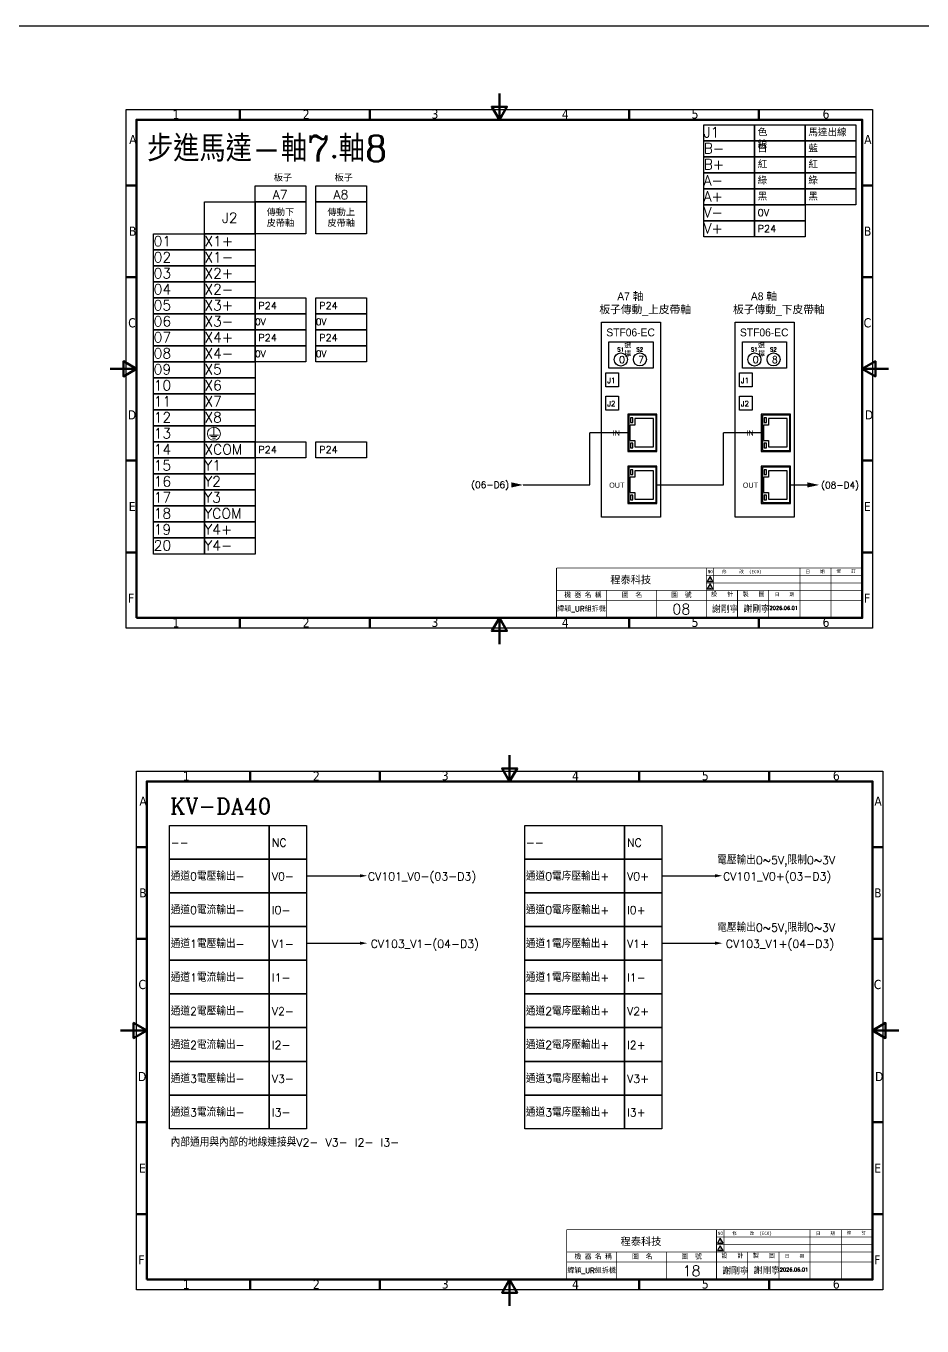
# Model space of a CAD drawing. Header units: millimetres. Extents: x -782 to 3702, y -797 to 1013.
# Drawn here: x 2384.9 to 2726.9, y 285.3 to 781.2 of the extents above; entities that cross this region are included whole.
import ezdxf

# ---------------------------------------------------------------- set-up
doc = ezdxf.new("R2010")
doc.units = ezdxf.units.MM
for name, color, linetype in [('5', 7, 'Continuous'), ('key_geometry', 2, 'Continuous'), ('MAIN', 7, 'Continuous'), ('TEXT', 7, 'Continuous')]:
    doc.layers.add(name, color=color, linetype=linetype)
doc.layers.add('圖框 (ISO)', color=7, linetype='Continuous', lineweight=70)
doc.styles.add('CHINESE', font='complex.shx', dxfattribs={"bigfont": 'chineset.shx'})
doc.styles.add('RUBONM', font='COMPLEX.shx', dxfattribs={"bigfont": 'chineset.shx'})
doc.styles.get("Standard").update_dxf_attribs({"font": 'txt.shx', "height": 2, "bigfont": 'chineset.shx'})
doc.styles.add('STYLE1', font='', dxfattribs={"height": 30})
doc.styles.add('註記文字 (ISO)', font='tahoma.ttf')
doc.styles.get('STYLE1').set_extended_font_data('MingLiU')

# ---------------------------------------------------------------- blocks, each defined once
blk = doc.blocks.new('A$C0CEA0B25')
for p, q in [((6.1, 203.9), (290.9, 203.9)), ((6.1, 6.1), (6.1, 203.9)), ((290.9, 203.9), (290.9, 6.1)), ((290.9, 6.1), (6.1, 6.1))]:
    blk.add_line(p, q)
at = {"const_width": 0.286}
for points in [[(170.31, 29.05), (287, 29.05)], [(170.31, 29.05), (170.31, 10)], [(227.47, 29.05), (227.47, 10)], [(227.47, 26.19), (287, 26.19)], [(230.32, 29.05), (230.32, 20.48)], [(263.19, 29.05), (263.19, 10)], [(275.09, 29.05), (275.09, 10)], [(170.31, 20.48), (287, 20.48)], [(189.36, 20.48), (189.36, 10)], [(208.41, 20.48), (208.41, 10)], [(227.47, 23.34), (287, 23.34)], [(239.37, 20.48), (239.37, 10)], [(251.28, 20.48), (251.28, 10)], [(170.31, 16.67), (287, 16.67)], [(170.31, 10), (287, 10)]]:
    blk.add_lwpolyline(points, dxfattribs=at)
at = {"layer": '5'}
for points in [[(229.98, 23.91), (228.9, 25.79), (227.81, 23.91)], [(229.98, 21.05), (228.9, 22.93), (227.81, 21.05)]]:
    blk.add_lwpolyline(points, close=True, dxfattribs=at)
at = {"layer": '圖框 (ISO)'}
for p, q in [((49.5, 200), (49.5, 203.9)), ((99, 200), (99, 203.9)), ((198, 200), (198, 203.9)), ((247.5, 200), (247.5, 203.9)), ((10, 175), (6.1, 175)), ((287, 175), (290.9, 175)), ((10, 140), (6.1, 140)), ((287, 140), (290.9, 140)), ((10, 70), (6.1, 70)), ((287, 70), (290.9, 70)), ((10, 35), (6.1, 35)), ((287, 35), (290.9, 35)), ((49.5, 10), (49.5, 6.1)), ((49.5, 6.1), (49.5, 10)), ((99, 10), (99, 6.1)), ((198, 10), (198, 6.1)), ((247.5, 10), (247.5, 6.1))]:
    blk.add_line(p, q, dxfattribs=at)
at = {"layer": '圖框 (ISO)', "flags": 128}
for points in [[(148.5, 210), (148.5, 200), (145.61, 205), (151.39, 205), (148.5, 200)], [(10, 10), (10, 200), (287, 200), (287, 10), (10, 10)], [(0, 105), (10, 105), (5, 107.89), (5, 102.11), (10, 105)], [(297, 105), (287, 105), (292, 107.89), (292, 102.11), (287, 105)], [(148.5, 0), (148.5, 10), (145.61, 5), (151.39, 5), (148.5, 10)]]:
    blk.add_lwpolyline(points, dxfattribs=at)
at = {"layer": '5'}
for s, height, style, p in [('NO', 1.238, 'STYLE1', (227.98, 27.05)), ('1', 1.14, 'STYLE1', (228.5, 24.17)), ('修     改  (ECO)', 1.2383, 'STYLE1', (233.51, 27.05)), ('日    期', 1.238, 'STYLE1', (265.33, 27.05)), ('修    訂', 1.238, 'STYLE1', (277.17, 27.21)), ('2', 1.14, 'STYLE1', (228.5, 21.31)), ('設   計', 1.705, 'RUBONM', (229.32, 18.12)), ('製   圖', 1.705, 'RUBONM', (241.32, 18.12)), ('機 器 名 稱', 1.905, 'RUBONM', (173.3, 17.71)), ('圖  名', 1.905, 'RUBONM', (195.24, 17.71)), ('圖  號', 1.905, 'RUBONM', (214.09, 17.71)), ('日    期', 1.238, 'STYLE1', (253.59, 18.36))]:
    blk.add_text(s, height=height, dxfattribs=dict(at, style=style)).set_placement(p)
at = {"layer": 'TEXT', "style": 'STYLE1'}
blk.add_text('程泰科技', height=2.858, dxfattribs=at).set_placement((190.84, 23.14))
at = {"layer": '圖框 (ISO)', "char_height": 3.5, "attachment_point": 7, "style": '註記文字 (ISO)'}
for s, insert in [('1', (23.78, 200.33)), ('2', (73.44, 200.33)), ('3', (122.6, 200.4)), ('4', (172.33, 200.33)), ('5', (221.88, 200.4)), ('6', (271.85, 200.4)), ('A', (7.21, 190.75)), ('A', (287.71, 190.75)), ('B', (7.11, 155.75)), ('B', (287.62, 155.75)), ('C', (6.83, 120.75)), ('C', (287.5, 120.75)), ('D', (6.67, 85.69)), ('D', (287.97, 85.69)), ('E', (7.04, 50.75)), ('E', (287.62, 50.75)), ('F', (6.77, 15.75)), ('F', (287.64, 15.75)), ('1', (23.78, 6.43)), ('2', (73.44, 6.43)), ('3', (122.6, 6.5)), ('4', (172.33, 6.43)), ('5', (221.88, 6.5)), ('6', (271.85, 6.5))]:
    blk.add_mtext(s, dxfattribs=dict(at, insert=insert))
blk = doc.blocks.new('圖框1')
blk.add_blockref('A$C0CEA0B25', (0, 0))
at = {"color": 7, "ltscale": 2, "insert": (179.84, 13.33), "char_height": 2, "attachment_point": 5}
blk.add_mtext_dynamic_manual_height_columns('緯穎_UR組拆機', width=19.0512, gutter_width=10, heights=[0], dxfattribs=at)
at = {"ltscale": 2, "attachment_point": 1}
for s, insert, char_height in [('謝剛寧', (229.64, 14.49), 2.5), ('謝剛寧', (241.61, 14.58), 2.5), ('2026.06.01', (251.63, 14.49), 1.4)]:
    blk.add_mtext(s, dxfattribs=dict(at, insert=insert, char_height=char_height))
blk = doc.blocks.new('A$C2AEF5928')
at = {"color": 0, "linetype": 'ByBlock', "lineweight": 13}
for points in [[(0, 5), (0, 2)], [(-1.75, 2), (1.75, 2)], [(-1.17, 1.42), (1.17, 1.42)], [(-0.58, 0.83), (0.58, 0.83)]]:
    blk.add_lwpolyline(points, dxfattribs=at)
blk.add_circle((0, 2.5), 2.5, dxfattribs=at)
blk = doc.blocks.new('箭號')
at = {"layer": 'MAIN'}
blk.add_lwpolyline([(0, 0, 2, 0, 0), (0, -4.55, 0, 0, 0)], format="xyseb", dxfattribs=at)

msp = doc.modelspace()

# ---------------------------------------------------------------- linework, layer by layer
at = {"color": 7, "ltscale": 2}
for p, q in [((2600.05, 606.16), (2600.05, 626.04)), ((2614.53, 626.04), (2600.05, 626.04)), ((2651.04, 606.16), (2651.04, 626.04)), ((2665.53, 626.04), (2651.04, 626.04)), ((2574.6, 606.16), (2600.05, 606.16)), ((2625.6, 606.16), (2651.04, 606.16)), ((2676.6, 606.16), (2683.04, 606.16)), ((2491.98, 457.07), (2512.3, 457.07)), ((2627.53, 457.07), (2647.84, 457.07)), ((2491.98, 431.35), (2512.3, 431.35)), ((2627.53, 431.35), (2647.84, 431.35))]:
    msp.add_line(p, q, dxfattribs=at)
at = {"ltscale": 2}
msp.add_lwpolyline([(32.39, 781.23), (3435.22, 781.23), (3435.22, 9.94), (32.39, 9.94)], close=True, dxfattribs=at)
for points in [[(2643.53, 743.51), (2662.88, 743.51), (2662.88, 737.41), (2643.53, 737.41)], [(2662.88, 743.51), (2682.23, 743.51), (2682.23, 737.41), (2662.88, 737.41)], [(2682.23, 743.51), (2701.59, 743.51), (2701.59, 737.41), (2682.23, 737.41)], [(2643.53, 737.41), (2662.88, 737.41), (2662.88, 731.3), (2643.53, 731.3)], [(2662.88, 737.41), (2682.23, 737.41), (2682.23, 731.3), (2662.88, 731.3)], [(2682.23, 737.41), (2701.59, 737.41), (2701.59, 731.3), (2682.23, 731.3)], [(2643.53, 731.3), (2662.88, 731.3), (2662.88, 725.19), (2643.53, 725.19)], [(2662.88, 731.3), (2682.23, 731.3), (2682.23, 725.19), (2662.88, 725.19)], [(2682.23, 731.3), (2701.59, 731.3), (2701.59, 725.19), (2682.23, 725.19)], [(2643.53, 725.19), (2662.88, 725.19), (2662.88, 719.08), (2643.53, 719.08)], [(2662.88, 725.19), (2682.23, 725.19), (2682.23, 719.08), (2662.88, 719.08)], [(2682.23, 725.19), (2701.59, 725.19), (2701.59, 719.08), (2682.23, 719.08)], [(2472.31, 720.29), (2491.67, 720.29), (2491.67, 714.18), (2472.31, 714.18)], [(2495.51, 720.29), (2514.86, 720.29), (2514.86, 714.18), (2495.51, 714.18)], [(2643.53, 719.08), (2662.88, 719.08), (2662.88, 712.98), (2643.53, 712.98)], [(2662.88, 719.09), (2682.23, 719.09), (2682.23, 712.98), (2662.88, 712.98)], [(2682.23, 719.09), (2701.59, 719.09), (2701.59, 712.98), (2682.23, 712.98)], [(2452.96, 714.18), (2472.31, 714.18), (2472.31, 701.96), (2452.96, 701.96)], [(2472.31, 714.18), (2491.67, 714.18), (2491.67, 701.96), (2472.31, 701.96)], [(2495.51, 714.18), (2514.86, 714.18), (2514.86, 701.96), (2495.51, 701.96)], [(2643.53, 712.98), (2662.88, 712.98), (2662.88, 706.87), (2643.53, 706.87)], [(2662.88, 712.98), (2682.23, 712.98), (2682.23, 706.87), (2662.88, 706.87)], [(2643.53, 706.87), (2662.88, 706.87), (2662.88, 700.76), (2643.53, 700.76)], [(2662.88, 706.87), (2682.23, 706.87), (2682.23, 700.76), (2662.88, 700.76)], [(2433.61, 701.96), (2452.96, 701.96), (2452.96, 695.85), (2433.61, 695.85)], [(2452.96, 701.96), (2472.31, 701.96), (2472.31, 695.85), (2452.96, 695.85)], [(2433.61, 695.86), (2452.96, 695.86), (2452.96, 689.75), (2433.61, 689.75)], [(2452.96, 695.86), (2472.31, 695.86), (2472.31, 689.75), (2452.96, 689.75)], [(2433.61, 689.75), (2452.96, 689.75), (2452.96, 683.64), (2433.61, 683.64)], [(2452.96, 689.75), (2472.31, 689.75), (2472.31, 683.64), (2452.96, 683.64)], [(2433.61, 683.64), (2452.96, 683.64), (2452.96, 677.53), (2433.61, 677.53)], [(2452.96, 683.64), (2472.31, 683.64), (2472.31, 677.53), (2452.96, 677.53)], [(2433.61, 677.53), (2452.96, 677.53), (2452.96, 671.43), (2433.61, 671.43)], [(2452.96, 677.53), (2472.31, 677.53), (2472.31, 671.43), (2452.96, 671.43)], [(2472.31, 677.53), (2491.67, 677.53), (2491.67, 671.43), (2472.31, 671.43)], [(2495.51, 677.53), (2514.86, 677.53), (2514.86, 671.43), (2495.51, 671.43)], [(2433.61, 671.43), (2452.96, 671.43), (2452.96, 665.32), (2433.61, 665.32)], [(2452.96, 671.43), (2472.31, 671.43), (2472.31, 665.32), (2452.96, 665.32)], [(2472.31, 671.43), (2491.67, 671.43), (2491.67, 665.32), (2472.31, 665.32)], [(2495.51, 671.43), (2514.86, 671.43), (2514.86, 665.32), (2495.51, 665.32)], [(2433.61, 665.32), (2452.96, 665.32), (2452.96, 659.21), (2433.61, 659.21)], [(2452.96, 665.32), (2472.31, 665.32), (2472.31, 659.21), (2452.96, 659.21)], [(2472.31, 665.32), (2491.67, 665.32), (2491.67, 659.21), (2472.31, 659.21)], [(2495.51, 665.32), (2514.86, 665.32), (2514.86, 659.21), (2495.51, 659.21)], [(2607.32, 660.81), (2624.2, 660.81), (2624.2, 650.75), (2607.32, 650.75)], [(2658.32, 660.81), (2675.19, 660.81), (2675.19, 650.75), (2658.32, 650.75)], [(2433.61, 659.21), (2452.96, 659.21), (2452.96, 653.1), (2433.61, 653.1)], [(2452.96, 659.21), (2472.31, 659.21), (2472.31, 653.1), (2452.96, 653.1)], [(2472.31, 659.21), (2491.67, 659.21), (2491.67, 653.1), (2472.31, 653.1)], [(2495.51, 659.21), (2514.86, 659.21), (2514.86, 653.1), (2495.51, 653.1)], [(2433.61, 653.1), (2452.96, 653.1), (2452.96, 646.99), (2433.61, 646.99)], [(2452.96, 653.1), (2472.31, 653.1), (2472.31, 646.99), (2452.96, 646.99)], [(2433.61, 647), (2452.96, 647), (2452.96, 640.89), (2433.61, 640.89)], [(2452.96, 647), (2472.31, 647), (2472.31, 640.89), (2452.96, 640.89)], [(2433.61, 640.89), (2452.96, 640.89), (2452.96, 634.78), (2433.61, 634.78)], [(2452.96, 640.89), (2472.31, 640.89), (2472.31, 634.78), (2452.96, 634.78)], [(2433.61, 634.78), (2452.96, 634.78), (2452.96, 628.67), (2433.61, 628.67)], [(2452.96, 634.78), (2472.31, 634.78), (2472.31, 628.67), (2452.96, 628.67)], [(2433.61, 628.67), (2452.96, 628.67), (2452.96, 622.56), (2433.61, 622.56)], [(2452.96, 628.67), (2472.31, 628.67), (2472.31, 622.56), (2452.96, 622.56)], [(2433.61, 622.57), (2452.96, 622.57), (2452.96, 616.46), (2433.61, 616.46)], [(2452.96, 622.57), (2472.31, 622.57), (2472.31, 616.46), (2452.96, 616.46)], [(2472.31, 622.56), (2491.67, 622.56), (2491.67, 616.45), (2472.31, 616.45)], [(2495.51, 622.56), (2514.86, 622.56), (2514.86, 616.45), (2495.51, 616.45)], [(2433.61, 616.46), (2452.96, 616.46), (2452.96, 610.35), (2433.61, 610.35)], [(2452.96, 616.46), (2472.31, 616.46), (2472.31, 610.35), (2452.96, 610.35)], [(2433.61, 610.35), (2452.96, 610.35), (2452.96, 604.24), (2433.61, 604.24)], [(2452.96, 610.35), (2472.31, 610.35), (2472.31, 604.24), (2452.96, 604.24)], [(2433.61, 604.24), (2452.96, 604.24), (2452.96, 598.13), (2433.61, 598.13)], [(2452.96, 604.24), (2472.31, 604.24), (2472.31, 598.13), (2452.96, 598.13)], [(2433.61, 598.14), (2452.96, 598.14), (2452.96, 592.03), (2433.61, 592.03)], [(2452.96, 598.14), (2472.31, 598.14), (2472.31, 592.03), (2452.96, 592.03)], [(2433.61, 592.03), (2452.96, 592.03), (2452.96, 585.92), (2433.61, 585.92)], [(2452.96, 592.03), (2472.31, 592.03), (2472.31, 585.92), (2452.96, 585.92)], [(2433.61, 585.92), (2452.96, 585.92), (2452.96, 579.81), (2433.61, 579.81)], [(2452.96, 585.92), (2472.31, 585.92), (2472.31, 579.81), (2452.96, 579.81)], [(2477.71, 476.29), (2491.98, 476.29), (2491.98, 463.43), (2477.71, 463.43)], [(2613.26, 476.29), (2627.53, 476.29), (2627.53, 463.43), (2613.26, 463.43)], [(2477.71, 463.43), (2491.98, 463.43), (2491.98, 450.57), (2477.71, 450.57)], [(2613.26, 463.43), (2627.53, 463.43), (2627.53, 450.57), (2613.26, 450.57)], [(2477.71, 450.57), (2491.98, 450.57), (2491.98, 437.71), (2477.71, 437.71)], [(2613.26, 450.57), (2627.53, 450.57), (2627.53, 437.71), (2613.26, 437.71)], [(2477.71, 437.71), (2491.98, 437.71), (2491.98, 424.85), (2477.71, 424.85)], [(2613.26, 437.71), (2627.53, 437.71), (2627.53, 424.85), (2613.26, 424.85)], [(2477.71, 424.85), (2491.98, 424.85), (2491.98, 411.99), (2477.71, 411.99)], [(2613.26, 424.85), (2627.53, 424.85), (2627.53, 411.99), (2613.26, 411.99)], [(2477.71, 411.99), (2491.98, 411.99), (2491.98, 399.13), (2477.71, 399.13)], [(2613.26, 411.99), (2627.53, 411.99), (2627.53, 399.13), (2613.26, 399.13)], [(2477.71, 399.13), (2491.98, 399.13), (2491.98, 386.27), (2477.71, 386.27)], [(2613.26, 399.13), (2627.53, 399.13), (2627.53, 386.27), (2613.26, 386.27)], [(2477.71, 386.27), (2491.98, 386.27), (2491.98, 373.41), (2477.71, 373.41)], [(2613.26, 386.27), (2627.53, 386.27), (2627.53, 373.41), (2613.26, 373.41)], [(2477.71, 373.41), (2491.98, 373.41), (2491.98, 360.55), (2477.71, 360.55)], [(2613.26, 373.41), (2627.53, 373.41), (2627.53, 360.55), (2613.26, 360.55)]]:
    msp.add_lwpolyline(points, close=True)
at = {"color": 7, "ltscale": 2}
for points in [[(2604.52, 668.28), (2627.04, 668.28), (2627.04, 593.81), (2604.52, 593.81)], [(2655.52, 668.28), (2678.04, 668.28), (2678.04, 593.81), (2655.52, 593.81)], [(2606.18, 648.86), (2611.06, 648.86), (2611.06, 643.57), (2606.18, 643.57)], [(2657.18, 648.86), (2662.05, 648.86), (2662.05, 643.57), (2657.18, 643.57)], [(2606.18, 640.03), (2611.06, 640.03), (2611.06, 634.74), (2606.18, 634.74)], [(2657.18, 640.03), (2662.05, 640.03), (2662.05, 634.74), (2657.18, 634.74)], [(2477.71, 463.43), (2439.7, 463.43), (2439.7, 476.29), (2477.71, 476.29)], [(2613.26, 463.43), (2575.24, 463.43), (2575.24, 476.29), (2613.26, 476.29)], [(2477.71, 450.57), (2439.7, 450.57), (2439.7, 463.43), (2477.71, 463.43)], [(2613.26, 450.57), (2575.24, 450.57), (2575.24, 463.43), (2613.26, 463.43)], [(2477.71, 437.71), (2439.7, 437.71), (2439.7, 450.57), (2477.71, 450.57)], [(2613.26, 437.71), (2575.24, 437.71), (2575.24, 450.57), (2613.26, 450.57)], [(2477.71, 424.85), (2439.7, 424.85), (2439.7, 437.71), (2477.71, 437.71)], [(2613.26, 424.85), (2575.24, 424.85), (2575.24, 437.71), (2613.26, 437.71)], [(2477.71, 411.99), (2439.7, 411.99), (2439.7, 424.85), (2477.71, 424.85)], [(2613.26, 411.99), (2575.24, 411.99), (2575.24, 424.85), (2613.26, 424.85)], [(2477.71, 399.13), (2439.7, 399.13), (2439.7, 411.99), (2477.71, 411.99)], [(2613.26, 399.13), (2575.24, 399.13), (2575.24, 411.99), (2613.26, 411.99)], [(2477.71, 386.27), (2439.7, 386.27), (2439.7, 399.13), (2477.71, 399.13)], [(2613.26, 386.27), (2575.24, 386.27), (2575.24, 399.13), (2613.26, 399.13)], [(2477.71, 373.41), (2439.7, 373.41), (2439.7, 386.27), (2477.71, 386.27)], [(2613.26, 373.41), (2575.24, 373.41), (2575.24, 386.27), (2613.26, 386.27)], [(2477.71, 360.55), (2439.7, 360.55), (2439.7, 373.41), (2477.71, 373.41)], [(2613.26, 360.55), (2575.24, 360.55), (2575.24, 373.41), (2613.26, 373.41)]]:
    msp.add_lwpolyline(points, close=True, dxfattribs=at)
for centre in [(2611.89, 654), (2619.2, 654.03), (2662.89, 654), (2670.2, 654.03)]:
    msp.add_circle(centre, 2.5)
at = {"layer": 'key_geometry', "color": 0, "linetype": 'Continuous'}
for p, q in [((2625.6, 633.15), (2614.53, 633.15)), ((2614.53, 633.15), (2614.53, 618.93)), ((2625.33, 632.79), (2614.98, 632.79)), ((2614.98, 632.79), (2614.98, 619.29)), ((2616.55, 631.78), (2615.65, 631.78)), ((2615.65, 631.78), (2615.65, 629.98)), ((2615.65, 629.98), (2616.55, 629.98)), ((2616.55, 629.98), (2616.55, 631.78)), ((2624.43, 631.44), (2617.23, 631.44)), ((2617.23, 631.44), (2617.23, 628.96)), ((2624.43, 620.64), (2624.43, 631.44)), ((2625.33, 632.79), (2625.33, 619.29)), ((2625.6, 618.93), (2625.6, 633.15)), ((2676.6, 633.15), (2665.53, 633.15)), ((2665.53, 633.15), (2665.53, 618.93)), ((2676.33, 632.79), (2665.98, 632.79)), ((2665.98, 632.79), (2665.98, 619.29)), ((2667.55, 631.78), (2666.65, 631.78)), ((2666.65, 631.78), (2666.65, 629.98)), ((2666.65, 629.98), (2667.55, 629.98)), ((2667.55, 629.98), (2667.55, 631.78)), ((2675.43, 631.44), (2668.23, 631.44)), ((2668.23, 631.44), (2668.23, 628.96)), ((2675.43, 620.64), (2675.43, 631.44)), ((2676.33, 632.79), (2676.33, 619.29)), ((2676.6, 618.93), (2676.6, 633.15)), ((2617.23, 628.96), (2615.43, 628.96)), ((2615.43, 623.11), (2615.43, 628.96)), ((2668.23, 628.96), (2666.43, 628.96)), ((2666.43, 623.11), (2666.43, 628.96)), ((2615.43, 623.11), (2617.23, 623.11)), ((2616.55, 622.1), (2615.65, 622.1)), ((2615.65, 622.1), (2615.65, 620.3)), ((2615.65, 620.3), (2616.55, 620.3)), ((2616.55, 620.3), (2616.55, 622.1)), ((2617.23, 623.11), (2617.23, 620.64)), ((2617.23, 620.64), (2624.43, 620.64)), ((2666.43, 623.11), (2668.23, 623.11)), ((2667.55, 622.1), (2666.65, 622.1)), ((2666.65, 622.1), (2666.65, 620.3)), ((2666.65, 620.3), (2667.55, 620.3)), ((2667.55, 620.3), (2667.55, 622.1)), ((2668.23, 623.11), (2668.23, 620.64)), ((2668.23, 620.64), (2675.43, 620.64)), ((2614.53, 618.93), (2625.6, 618.93)), ((2614.98, 619.29), (2625.33, 619.29)), ((2665.53, 618.93), (2676.6, 618.93)), ((2665.98, 619.29), (2676.33, 619.29)), ((2625.6, 613.27), (2614.53, 613.27)), ((2614.53, 613.27), (2614.53, 599.05)), ((2625.33, 612.91), (2614.98, 612.91)), ((2614.98, 612.91), (2614.98, 599.41)), ((2616.55, 611.9), (2615.65, 611.9)), ((2615.65, 611.9), (2615.65, 610.1)), ((2615.65, 610.1), (2616.55, 610.1)), ((2616.55, 610.1), (2616.55, 611.9)), ((2624.43, 611.56), (2617.23, 611.56)), ((2617.23, 611.56), (2617.23, 609.09)), ((2624.43, 600.76), (2624.43, 611.56)), ((2625.33, 612.91), (2625.33, 599.41)), ((2625.6, 599.05), (2625.6, 613.27)), ((2676.6, 613.27), (2665.53, 613.27)), ((2665.53, 613.27), (2665.53, 599.05)), ((2676.33, 612.91), (2665.98, 612.91)), ((2665.98, 612.91), (2665.98, 599.41)), ((2667.55, 611.9), (2666.65, 611.9)), ((2666.65, 611.9), (2666.65, 610.1)), ((2666.65, 610.1), (2667.55, 610.1)), ((2667.55, 610.1), (2667.55, 611.9)), ((2675.43, 611.56), (2668.23, 611.56)), ((2668.23, 611.56), (2668.23, 609.09)), ((2675.43, 600.76), (2675.43, 611.56)), ((2676.33, 612.91), (2676.33, 599.41)), ((2676.6, 599.05), (2676.6, 613.27)), ((2617.23, 609.09), (2615.43, 609.09)), ((2615.43, 603.24), (2615.43, 609.09)), ((2668.23, 609.09), (2666.43, 609.09)), ((2666.43, 603.24), (2666.43, 609.09)), ((2615.43, 603.24), (2617.23, 603.24)), ((2616.55, 602.23), (2615.65, 602.23)), ((2615.65, 602.23), (2615.65, 600.43)), ((2615.65, 600.43), (2616.55, 600.43)), ((2616.55, 600.43), (2616.55, 602.23)), ((2617.23, 603.24), (2617.23, 600.76)), ((2617.23, 600.76), (2624.43, 600.76)), ((2666.43, 603.24), (2668.23, 603.24)), ((2667.55, 602.23), (2666.65, 602.23)), ((2666.65, 602.23), (2666.65, 600.43)), ((2666.65, 600.43), (2667.55, 600.43)), ((2667.55, 600.43), (2667.55, 602.23)), ((2668.23, 603.24), (2668.23, 600.76)), ((2668.23, 600.76), (2675.43, 600.76)), ((2614.53, 599.05), (2625.6, 599.05)), ((2614.98, 599.41), (2625.33, 599.41)), ((2665.53, 599.05), (2676.6, 599.05)), ((2665.98, 599.41), (2676.33, 599.41))]:
    msp.add_line(p, q, dxfattribs=at)

# ---------------------------------------------------------------- block references
at = {"color": 7, "ltscale": 2}
for p in [(2417.06, 545.44), (2420.96, 293.03)]:
    msp.add_blockref('圖框1', p, dxfattribs=at)
msp.add_blockref('A$C2AEF5928', (2456.61, 623.18))
at = {"xscale": 0.6143999999999323, "yscale": 0.6143999999999323, "zscale": 0.6143999999999323, "rotation": 90}
for p in [(2512.3, 457.07), (2647.84, 457.07), (2512.3, 431.35), (2647.84, 431.35)]:
    msp.add_blockref('箭號', p, dxfattribs=at)
at = {"layer": 'MAIN', "rotation": 90}
for p in [(2570.06, 606.16), (2683.04, 606.16)]:
    msp.add_blockref('箭號', p, dxfattribs=at)

# ---------------------------------------------------------------- texts
for s, p in [('NC', (2478.71, 468.15)), ('NC', (2614.26, 468.15)), ('--', (2440.12, 468.15)), ('--', (2575.66, 468.15)), ('電壓輸出0~5V,限制0~3V', (2648.69, 461.47)), ('通道0電壓輸出-', (2440.12, 455.29)), ('V0-', (2478.71, 455.29)), ('CV101_V0-(03-D3)', (2515.35, 455.29)), ('通道0電庈壓輸出+', (2575.66, 455.29)), ('V0+', (2614.26, 455.29)), ('CV101_V0+(03-D3)', (2650.89, 455.29)), ('通道0電流輸出-', (2440.12, 442.42)), ('I0-', (2478.71, 442.42)), ('通道0電庈壓輸出+', (2575.66, 442.42)), ('I0+', (2614.26, 442.42)), ('電壓輸出0~5V,限制0~3V', (2648.69, 435.74)), ('通道1電壓輸出-', (2440.12, 429.56)), ('V1-', (2478.71, 429.56)), ('CV103_V1-(04-D3)', (2516.42, 429.56)), ('通道1電庈壓輸出+', (2575.66, 429.56)), ('V1+', (2614.26, 429.56)), ('CV103_V1+(04-D3)', (2651.97, 429.56)), ('通道1電流輸出-', (2440.12, 416.7)), ('I1-', (2478.71, 416.7)), ('通道1電庈壓輸出+', (2575.66, 416.7)), ('I1-', (2614.26, 416.7)), ('通道2電壓輸出-', (2440.12, 403.84)), ('V2-', (2478.71, 403.84)), ('通道2電庈壓輸出+', (2575.66, 403.84)), ('V2+', (2614.26, 403.84)), ('通道2電流輸出-', (2440.12, 390.98)), ('I2-', (2478.71, 390.98)), ('通道2電庈壓輸出+', (2575.66, 390.98)), ('I2+', (2614.26, 390.98)), ('通道3電壓輸出-', (2440.12, 378.12)), ('V3-', (2478.71, 378.12)), ('通道3電庈壓輸出+', (2575.66, 378.12)), ('V3+', (2614.26, 378.12)), ('通道3電流輸出-', (2440.12, 365.26)), ('I3-', (2478.71, 365.26)), ('通道3電庈壓輸出+', (2575.66, 365.26)), ('I3+', (2614.26, 365.26)), ('內部通用與內部的地線連接與V2- V3- I2- I3-', (2440.12, 353.81))]:
    msp.add_text(s, height=3.072).set_placement(p)
at = {"style": 'CHINESE'}
for s, insert, char_height, width, attachment_point in [('步進馬達-軸7.軸8', (2431.09, 739.51), 10, 124.3467, 1), ('J1', (2643.53, 742.62), 3.888, 19.3533, 1), ('色線', (2664.15, 741.89), 2.7, 5.9339, 1), ('馬達出線', (2683.5, 741.89), 2.7, 18.0825, 1), ('B-', (2643.53, 736.51), 3.888, 19.3533, 1), ('白', (2664.15, 735.78), 2.7, 5.9339, 1), ('藍', (2683.5, 735.78), 2.7, 5.9339, 1), ('B+', (2643.53, 730.4), 3.888, 19.3533, 1), ('紅', (2664.15, 729.67), 2.7, 5.9339, 1), ('紅', (2683.5, 729.67), 2.7, 5.9339, 1), ('\\pi1.9862;{\\fPMingLiU|b0|i0|c136|p18;板子}', (2481.97, 723.34), 2.5, 19.4009, 5), ('\\pi1.9862;{\\fPMingLiU|b0|i0|c136|p18;板子}', (2505.16, 723.34), 2.5, 19.4009, 5), ('A-', (2643.53, 724.3), 3.888, 19.3533, 1), ('綠', (2664.15, 723.56), 2.7, 5.9339, 1), ('綠', (2683.5, 723.56), 2.7, 5.9339, 1), ('\\pi6.7547;A7', (2472.27, 718.66), 3.5, 19.3427, 1), ('\\pi6.7547;A8', (2495.46, 718.66), 3.5, 19.3427, 1), ('A+', (2643.53, 718.19), 3.888, 19.3533, 1), ('黑', (2664.15, 717.46), 2.7, 5.9339, 1), ('黑', (2683.5, 717.46), 2.7, 5.9339, 1), ('J2', (2462.64, 708.07), 3.888, 19.3533, 5), ('{\\fPMingLiU|b0|i0|c136|p18;傳動下\\P皮帶軸}', (2481.99, 708.07), 2.5, 19.3533, 5), ('{\\fPMingLiU|b0|i0|c136|p18;傳動上\\P皮帶軸}', (2505.19, 708.07), 2.5, 19.3533, 5), ('V-', (2643.53, 712.08), 3.888, 19.3533, 1), ('0V', (2664.15, 711.35), 2.7, 5.9339, 1), ('V+', (2643.53, 705.97), 3.888, 19.3533, 1), ('P24', (2664.15, 705.24), 2.7, 5.9339, 1), ('01', (2433.61, 701.07), 3.888, 19.3533, 1), ('X1+', (2452.96, 701.07), 3.888, 19.3533, 1), ('02', (2433.61, 694.96), 3.888, 19.3533, 1), ('X1-', (2452.96, 694.96), 3.888, 19.3533, 1), ('03', (2433.61, 688.85), 3.888, 19.3533, 1), ('X2+', (2452.96, 688.85), 3.888, 19.3533, 1), ('04', (2433.61, 682.74), 3.888, 19.3533, 1), ('X2-', (2452.96, 682.74), 3.888, 19.3533, 1), ('\\pi6.8187;{\\fPMingLiU|b0|i0|c136|p18;A7 軸\\P\\pi0;板子傳動\\f????|b0|i0|c136|p16;_\\fPMingLiU|b0|i0|c136|p18;上皮帶軸}', (2603.73, 679.63), 3, 57.8326, 1), ('\\pi6.8187;{\\fPMingLiU|b0|i0|c136|p18;A8 軸\\P\\pi0;板子傳動\\f????|b0|i0|c136|p16;_\\fPMingLiU|b0|i0|c136|p18;下皮帶軸}', (2654.73, 679.63), 3, 75.8822, 1), ('05', (2433.61, 676.64), 3.888, 19.3533, 1), ('X3+', (2452.96, 676.64), 3.888, 19.3533, 1), ('P24', (2473.58, 675.91), 2.7, 5.9339, 1), ('P24', (2496.78, 675.91), 2.7, 5.9339, 1), ('06', (2433.61, 670.53), 3.888, 19.3533, 1), ('X3-', (2452.96, 670.53), 3.888, 19.3533, 1), ('0V', (2472.31, 668.37), 2.5, 19.3533, 4), ('0V', (2472.31, 668.37), 2.5, 19.3533, 4), ('0V', (2495.51, 668.37), 2.5, 19.3533, 4), ('\\pi3.1168;{\\fPMingLiU|b0|i0|c136|p18;STF06-EC}', (2603.26, 665.84), 3, 24.1072, 1), ('\\pi3.1168;{\\fPMingLiU|b0|i0|c136|p18;STF06-EC}', (2654.26, 665.84), 3, 24.1072, 1), ('07', (2433.61, 664.42), 3.888, 19.3533, 1), ('X4+', (2452.96, 664.42), 3.888, 19.3533, 1), ('P24', (2473.58, 663.69), 2.7, 5.9339, 1), ('P24', (2496.78, 663.69), 2.7, 5.9339, 1), ('08', (2433.61, 658.31), 3.888, 19.3533, 1), ('X4-', (2452.96, 658.31), 3.888, 19.3533, 1), ('0V', (2472.31, 656.15), 2.5, 19.3533, 4), ('0V', (2495.51, 656.15), 2.5, 19.3533, 4), ('09', (2433.61, 652.21), 3.888, 19.3533, 1), ('X5', (2452.96, 652.21), 3.888, 19.3533, 1), ('10', (2433.61, 646.1), 3.888, 19.3533, 1), ('X6', (2452.96, 646.1), 3.888, 19.3533, 1), ('11', (2433.61, 639.99), 3.888, 19.3533, 1), ('X7', (2452.96, 639.99), 3.888, 19.3533, 1), ('12', (2433.61, 633.88), 3.888, 19.3533, 1), ('X8', (2452.96, 633.88), 3.888, 19.3533, 1), ('13', (2433.61, 627.78), 3.888, 19.3533, 1), ('\\pi3.965;{\\fPMingLiU|b0|i0|c136|p18;IN}', (2604.86, 626.94), 2, 10.7904, 1), ('\\pi3.965;{\\fPMingLiU|b0|i0|c136|p18;IN}', (2655.86, 626.94), 2, 10.7904, 1), ('14', (2433.61, 621.67), 3.888, 19.3533, 1), ('XCOM', (2452.96, 621.67), 3.888, 19.3533, 1), ('P24', (2473.58, 620.94), 2.7, 5.9339, 1), ('P24', (2496.78, 620.94), 2.7, 5.9339, 1), ('15', (2433.61, 615.56), 3.888, 19.3533, 1), ('Y1', (2452.96, 615.56), 3.888, 19.3533, 1), ('16', (2433.61, 609.45), 3.888, 19.3533, 1), ('Y2', (2452.96, 609.45), 3.888, 19.3533, 1), ('\\pi2.5972;{\\fPMingLiU|b0|i0|c136|p18;OUT}', (2604.86, 607.06), 2, 10.7904, 1), ('\\pi2.5972;{\\fPMingLiU|b0|i0|c136|p18;OUT}', (2655.86, 607.06), 2, 10.7904, 1), ('17', (2433.61, 603.35), 3.888, 19.3533, 1), ('Y3', (2452.96, 603.35), 3.888, 19.3533, 1), ('18', (2433.61, 597.24), 3.888, 19.3533, 1), ('YCOM', (2452.96, 597.24), 3.888, 19.3533, 1), ('19', (2433.61, 591.13), 3.888, 19.3533, 1), ('Y4+', (2452.96, 591.13), 3.888, 19.3533, 1), ('20', (2433.61, 585.02), 3.888, 19.3533, 1), ('Y4-', (2452.96, 585.02), 3.888, 19.3533, 1), ('KV-DA40', (2439.92, 486.62), 6, 15.7597, 1)]:
    msp.add_mtext(s, dxfattribs=dict(at, insert=insert, char_height=char_height, width=width, attachment_point=attachment_point))
at = {"attachment_point": 1}
for s, width, insert, char_height in [('選擇', 4.3593, (2613.21, 660.38), 2), ('選擇', 4.3593, (2664.21, 660.38), 2), ('S1', 2.7632, (2610.56, 658.55), 1.5), ('0', 5.265, (2611.25, 655.25), 2.63), ('S2', 2.7632, (2617.86, 658.58), 1.5), ('7', 5.265, (2618.56, 655.27), 2.63), ('S1', 2.7632, (2661.55, 658.55), 1.5), ('0', 5.265, (2662.24, 655.25), 2.63), ('S2', 2.7632, (2668.86, 658.58), 1.5), ('8', 5.265, (2669.55, 655.27), 2.63), ('J1', 2.7632, (2606.75, 647.01), 2), ('J1', 2.7632, (2657.75, 647.01), 2), ('J2', 2.7632, (2606.75, 638.17), 2), ('J2', 2.7632, (2657.75, 638.17), 2), ('(06-D6)', 19.9222, (2554.79, 607.48), 2.5), ('(08-D4)', 19.9222, (2688.36, 607.35), 2.5)]:
    msp.add_mtext_dynamic_manual_height_columns(s, width=width, gutter_width=12.5, heights=[0], dxfattribs=dict(at, insert=insert, char_height=char_height))
at = {"color": 7, "ltscale": 2, "char_height": 4, "width": 19.0512, "attachment_point": 5}
for s, insert in [('08', (2635, 558.77)), ('18', (2638.9, 306.36))]:
    msp.add_mtext(s, dxfattribs=dict(at, insert=insert))

doc.saveas('drawing.dxf')
